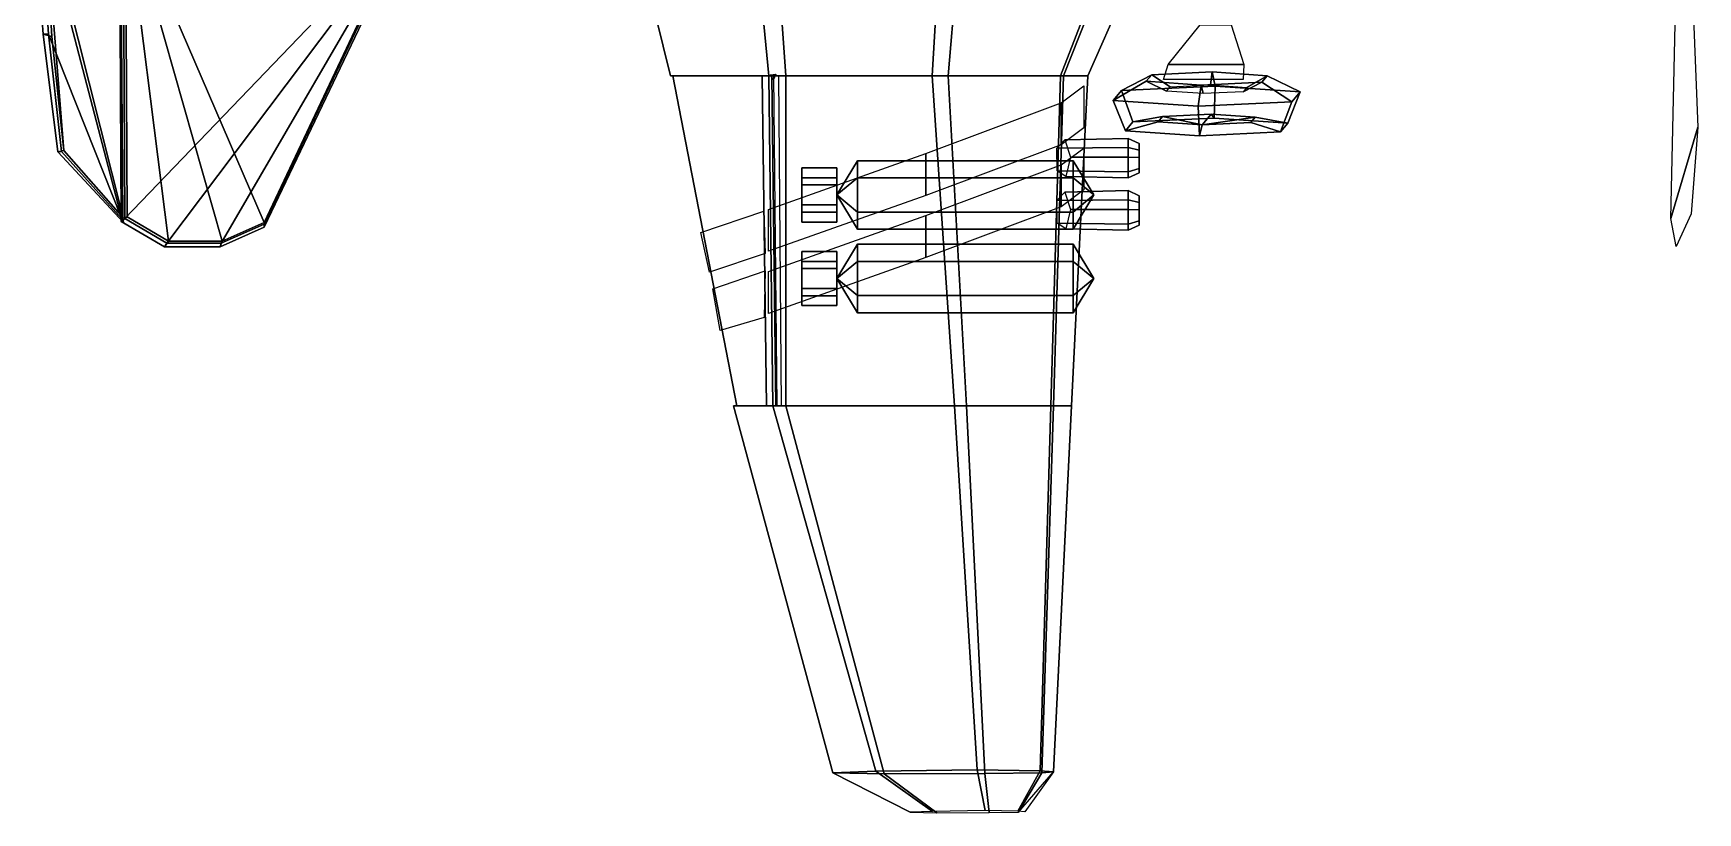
# Model space of a CAD drawing. Header units: metres. Extents: x -45 to 47, y -51 to 51.
# Drawn here: x -44.6 to 45, y -51.5 to -9.5 of the extents above; entities that cross this region are included whole.
import ezdxf

# ---------------------------------------------------------------- set-up
doc = ezdxf.new("R2010")
doc.units = ezdxf.units.M

msp = doc.modelspace()

# ---------------------------------------------------------------- linework, layer by layer
at = {"layer": 'AileG1', "color": 10}
for points in [[(-5.013621, -11.779308, 19.478708), (-10.320623, -11.779308, 17.741478), (-11.892553, -5.384531, 17.576488), (-5.55077, -6.197126, 19.590315)], [(-10.320623, -11.779308, 17.741478), (-4.099288, -11.779308, 16.583319), (-4.490862, -6.197126, 16.233942), (-11.892553, -5.384531, 17.576488)], [(3.783815, -11.779308, 20.97212), (-5.013621, -11.779308, 19.478708), (-5.55077, -6.197126, 19.590315), (4.059062, -6.921397, 21.321499)], [(-4.099288, -11.779308, 16.583319), (4.637191, -11.779308, 16.918577), (5.048308, -6.921397, 16.622572), (-4.490862, -6.197126, 16.233942)], [(10.687027, -11.779308, 20.027308), (3.783815, -11.779308, 20.97212), (4.059062, -6.921397, 21.321499), (12.379338, -7.416021, 20.226261)], [(4.637191, -11.779308, 16.918577), (10.854654, -11.779308, 17.604326), (12.573654, -7.416021, 17.417505), (5.048308, -6.921397, 16.622572)], [(12.149958, -11.779308, 18.747242), (10.687027, -11.779308, 20.027308), (12.379338, -7.416021, 20.226261), (14.075192, -7.416021, 18.742393)], [(10.854654, -11.779308, 17.604326), (12.149958, -11.779308, 18.747242), (14.075192, -7.416021, 18.742393), (12.573654, -7.416021, 17.417505)], [(-5.013621, -11.779308, 19.478708), (-4.099288, -11.779308, 16.583319), (-10.320623, -11.779308, 17.741478)], [(-4.108766, -29.550426, 17.126698), (-4.099288, -11.779308, 16.583319), (-5.013621, -11.779308, 19.478708), (-4.796693, -29.550426, 19.30513)], [(4.981026, -29.550426, 20.428745), (-4.796693, -29.550426, 19.30513), (-5.013621, -11.779308, 19.478708), (3.783815, -11.779308, 20.97212)], [(-4.108766, -29.550426, 17.126698), (5.623089, -29.550426, 17.378937), (4.637191, -11.779308, 16.918577), (-4.099288, -11.779308, 16.583319)], [(10.17487, -29.550426, 19.717886), (4.981026, -29.550426, 20.428745), (3.783815, -11.779308, 20.97212), (10.687027, -11.779308, 20.027308)], [(5.623089, -29.550426, 17.378937), (10.300992, -29.550426, 17.89488), (10.854654, -11.779308, 17.604326), (4.637191, -11.779308, 16.918577)], [(11.275554, -29.550426, 18.754787), (10.17487, -29.550426, 19.717886), (10.687027, -11.779308, 20.027308), (12.149958, -11.779308, 18.747242)], [(10.300992, -29.550426, 17.89488), (11.275554, -29.550426, 18.754787), (12.149958, -11.779308, 18.747242), (10.854654, -11.779308, 17.604326)], [(11.947485, -12.327927, 18.608671), (11.947485, -14.583926, 18.608671), (10.721986, -15.495679, 19.991262), (10.721986, -13.239679, 19.991262)], [(10.721986, -13.239679, 19.991262), (10.721986, -15.495679, 19.991262), (3.432144, -18.222736, 20.853498), (3.432144, -15.966738, 20.853498)], [(3.432144, -15.966738, 20.853498), (3.432144, -18.222736, 20.853498), (-5.041733, -21.231123, 19.590315), (-5.041733, -18.975122, 19.590315)], [(11.947485, -15.669927, 18.608671), (11.947485, -17.925926, 18.608671), (10.721986, -18.837677, 19.991262), (10.721986, -16.58168, 19.991262)], [(10.721986, -16.58168, 19.991262), (10.721986, -18.837677, 19.991262), (3.432144, -21.564735, 20.802498), (3.432144, -19.308739, 20.802498)], [(3.432144, -19.308739, 20.802498), (3.432144, -21.564735, 20.802498), (-5.041733, -24.573122, 19.590315), (-5.041733, -22.317122, 19.590315)], [(-4.796693, -29.550426, 19.30513), (-6.920103, -29.550426, 17.99807), (-4.108766, -29.550426, 17.126698)]]:
    msp.add_3dface(points, dxfattribs=at)
at = {"layer": 'AileG2', "color": 7}
for points in [[(0.747357, -49.220318, 21.069176), (-1.574177, -49.303989, 20.219563), (-6.920103, -29.550426, 17.99807), (-4.796693, -29.550426, 19.30513)], [(-1.574177, -49.303989, 20.219563), (1.196686, -49.359783, 19.653151), (-4.108766, -29.550426, 17.126698), (-6.920103, -29.550426, 17.99807)], [(6.199217, -49.148384, 21.799545), (0.747357, -49.220318, 21.069176), (-4.796693, -29.550426, 19.30513), (4.981026, -29.550426, 20.428745)], [(1.196686, -49.359783, 19.653151), (6.61859, -49.343632, 19.81711), (5.623089, -29.550426, 17.378937), (-4.108766, -29.550426, 17.126698)], [(9.591655, -49.19389, 21.337469), (6.199217, -49.148384, 21.799545), (4.981026, -29.550426, 20.428745), (10.17487, -29.550426, 19.717886)], [(6.61859, -49.343632, 19.81711), (9.674031, -49.310608, 20.152483), (10.300992, -29.550426, 17.89488), (5.623089, -29.550426, 17.378937)], [(10.310581, -49.255543, 20.711443), (9.591655, -49.19389, 21.337469), (10.17487, -29.550426, 19.717886), (11.275554, -29.550426, 18.754787)], [(9.674031, -49.310608, 20.152483), (10.310581, -49.255543, 20.711443), (11.275554, -29.550426, 18.754787), (10.300992, -29.550426, 17.89488)], [(3.794827, -51.381306, 20.941425), (2.589069, -51.424767, 20.931919), (-1.574177, -49.303989, 20.219563), (0.747357, -49.220318, 21.069176)], [(6.626415, -51.343948, 20.949589), (3.794827, -51.381306, 20.941425), (0.747357, -49.220318, 21.069176), (6.199217, -49.148384, 21.799545)], [(8.388377, -51.367584, 20.944422), (6.626415, -51.343948, 20.949589), (6.199217, -49.148384, 21.799545), (9.591655, -49.19389, 21.337469)], [(8.761773, -51.399612, 20.937424), (8.388377, -51.367584, 20.944422), (9.591655, -49.19389, 21.337469), (10.310581, -49.255543, 20.711443)], [(8.43116, -51.4282, 20.931173), (10.310581, -49.255543, 20.711443), (9.674031, -49.310608, 20.152483)], [(2.589069, -51.424767, 20.931919), (4.028199, -51.453747, 20.925589), (1.196686, -49.359783, 19.653151), (-1.574177, -49.303989, 20.219563)], [(4.028199, -51.453747, 20.925589), (6.844227, -51.445354, 20.927422), (6.61859, -49.343632, 19.81711), (1.196686, -49.359783, 19.653151)], [(6.844227, -51.445354, 20.927422), (8.43116, -51.4282, 20.931173), (9.674031, -49.310608, 20.152483), (6.61859, -49.343632, 19.81711)]]:
    msp.add_3dface(points, dxfattribs=at)
at = {"layer": 'B2', "color": 18}
for points in [[(-0.242679, -17.275864, 13.51796), (-0.242679, -16.354511, 15.113787), (-1.360518, -18.197214, 15.113787)], [(-0.242679, -16.354511, 15.113787), (-0.242679, -17.275862, 16.709614), (-1.360518, -18.197214, 15.113787)], [(11.363154, -17.275864, 13.517961), (11.363154, -16.354511, 15.113789), (-0.242679, -16.354511, 15.113787), (-0.242679, -17.275864, 13.51796)], [(11.363154, -16.354511, 15.113789), (11.363154, -17.275862, 16.709614), (-0.242679, -17.275862, 16.709614), (-0.242679, -16.354511, 15.113787)], [(12.480993, -18.197214, 15.113789), (12.480993, -18.197214, 15.113789), (11.363154, -16.354511, 15.113789), (11.363154, -17.275864, 13.517961)], [(12.480993, -18.197214, 15.113789), (12.480993, -18.197214, 15.113789), (11.363154, -17.275862, 16.709614), (11.363154, -16.354511, 15.113789)], [(-0.242679, -17.275862, 16.709614), (-0.242679, -19.118567, 16.709614), (-1.360518, -18.197214, 15.113787)], [(-0.242679, -19.118567, 13.517961), (-0.242679, -17.275864, 13.51796), (-1.360518, -18.197214, 15.113787)], [(11.363154, -17.275862, 16.709614), (11.363154, -19.118567, 16.709616), (-0.242679, -19.118567, 16.709614), (-0.242679, -17.275862, 16.709614)], [(11.363154, -19.118567, 13.517962), (11.363154, -17.275864, 13.517961), (-0.242679, -17.275864, 13.51796), (-0.242679, -19.118567, 13.517961)], [(12.480993, -18.197214, 15.113789), (12.480993, -18.197214, 15.113789), (11.363154, -19.118567, 16.709616), (11.363154, -17.275862, 16.709614)], [(12.480993, -18.197214, 15.113789), (12.480993, -18.197214, 15.113789), (11.363154, -17.275864, 13.517961), (11.363154, -19.118567, 13.517962)], [(-0.242679, -20.039917, 15.113787), (-0.242679, -19.118567, 13.517961), (-1.360518, -18.197214, 15.113787)], [(-0.242679, -19.118567, 16.709614), (-0.242679, -20.039917, 15.113787), (-1.360518, -18.197214, 15.113787)], [(12.480993, -18.197214, 15.113789), (12.480993, -18.197214, 15.113789), (11.363154, -19.118567, 13.517962), (11.363154, -20.039917, 15.113789)], [(12.480993, -18.197214, 15.113789), (12.480993, -18.197214, 15.113789), (11.363154, -20.039917, 15.113789), (11.363154, -19.118567, 16.709616)], [(11.363154, -20.039917, 15.113789), (11.363154, -19.118567, 13.517962), (-0.242679, -19.118567, 13.517961), (-0.242679, -20.039917, 15.113787)], [(11.363154, -19.118567, 16.709616), (11.363154, -20.039917, 15.113789), (-0.242679, -20.039917, 15.113787), (-0.242679, -19.118567, 16.709614)]]:
    msp.add_3dface(points, dxfattribs=at)
at = {"layer": 'B2L', "color": 19}
for points in [[(-1.360518, -17.659674, 16.489656), (-3.239008, -17.659674, 16.489656), (-3.239008, -16.736906, 15.336198), (-1.360518, -16.736906, 15.336198)], [(-1.360518, -16.736906, 15.336198), (-3.239008, -16.736906, 15.336198), (-3.239008, -17.274448, 13.960328), (-1.360518, -17.274448, 13.960328)], [(-1.360518, -17.274448, 13.960328), (-3.239008, -17.274448, 13.960328), (-3.239008, -18.734756, 13.737918), (-1.360518, -18.734756, 13.737918)], [(-1.360518, -19.119982, 16.267246), (-3.239008, -19.119982, 16.267246), (-3.239008, -17.659674, 16.489656), (-1.360518, -17.659674, 16.489656)], [(-1.360518, -18.734756, 13.737918), (-3.239008, -18.734756, 13.737918), (-3.239008, -19.657522, 14.891376), (-1.360518, -19.657522, 14.891376)], [(-1.360518, -19.657522, 14.891376), (-3.239008, -19.657522, 14.891376), (-3.239008, -19.119982, 16.267246), (-1.360518, -19.119982, 16.267246)]]:
    msp.add_3dface(points, dxfattribs=at)
at = {"layer": 'B3', "color": 16}
for points in [[(-0.242679, -21.775866, 13.51796), (-0.242679, -20.854513, 15.113787), (-1.360518, -22.697216, 15.113787)], [(-0.242679, -20.854513, 15.113787), (-0.242679, -21.775866, 16.709614), (-1.360518, -22.697216, 15.113787)], [(11.363154, -21.775866, 13.517961), (11.363154, -20.854513, 15.113789), (-0.242679, -20.854513, 15.113787), (-0.242679, -21.775866, 13.51796)], [(11.363154, -20.854513, 15.113789), (11.363154, -21.775866, 16.709614), (-0.242679, -21.775866, 16.709614), (-0.242679, -20.854513, 15.113787)], [(12.480993, -22.697216, 15.113789), (12.480993, -22.697216, 15.113789), (11.363154, -20.854513, 15.113789), (11.363154, -21.775866, 13.517961)], [(12.480993, -22.697216, 15.113789), (12.480993, -22.697216, 15.113789), (11.363154, -21.775866, 16.709614), (11.363154, -20.854513, 15.113789)], [(-0.242679, -23.618567, 13.517961), (-0.242679, -21.775866, 13.51796), (-1.360518, -22.697216, 15.113787)], [(-0.242679, -21.775866, 16.709614), (-0.242679, -23.618567, 16.709614), (-1.360518, -22.697216, 15.113787)], [(11.363154, -23.618567, 13.517962), (11.363154, -21.775866, 13.517961), (-0.242679, -21.775866, 13.51796), (-0.242679, -23.618567, 13.517961)], [(11.363154, -21.775866, 16.709614), (11.363154, -23.618567, 16.709616), (-0.242679, -23.618567, 16.709614), (-0.242679, -21.775866, 16.709614)], [(12.480993, -22.697216, 15.113789), (12.480993, -22.697216, 15.113789), (11.363154, -21.775866, 13.517961), (11.363154, -23.618567, 13.517962)], [(12.480993, -22.697216, 15.113789), (12.480993, -22.697216, 15.113789), (11.363154, -23.618567, 16.709616), (11.363154, -21.775866, 16.709614)], [(-0.242679, -24.539917, 15.113787), (-0.242679, -23.618567, 13.517961), (-1.360518, -22.697216, 15.113787)], [(-0.242679, -23.618567, 16.709614), (-0.242679, -24.539917, 15.113787), (-1.360518, -22.697216, 15.113787)], [(12.480993, -22.697216, 15.113789), (12.480993, -22.697216, 15.113789), (11.363154, -23.618567, 13.517962), (11.363154, -24.539917, 15.113789)], [(12.480993, -22.697216, 15.113789), (12.480993, -22.697216, 15.113789), (11.363154, -24.539917, 15.113789), (11.363154, -23.618567, 16.709616)], [(11.363154, -24.539917, 15.113789), (11.363154, -23.618567, 13.517962), (-0.242679, -23.618567, 13.517961), (-0.242679, -24.539917, 15.113787)], [(11.363154, -23.618567, 16.709616), (11.363154, -24.539917, 15.113789), (-0.242679, -24.539917, 15.113787), (-0.242679, -23.618567, 16.709614)]]:
    msp.add_3dface(points, dxfattribs=at)
at = {"layer": 'B3L', "color": 17}
for points in [[(-1.360518, -22.159674, 16.489656), (-3.239008, -22.159674, 16.489656), (-3.239008, -21.23691, 15.336198), (-1.360518, -21.23691, 15.336198)], [(-1.360518, -21.23691, 15.336198), (-3.239008, -21.23691, 15.336198), (-3.239008, -21.77445, 13.960328), (-1.360518, -21.77445, 13.960328)], [(-1.360518, -21.77445, 13.960328), (-3.239008, -21.77445, 13.960328), (-3.239008, -23.234756, 13.737918), (-1.360518, -23.234756, 13.737918)], [(-1.360518, -23.619984, 16.267246), (-3.239008, -23.619984, 16.267246), (-3.239008, -22.159674, 16.489656), (-1.360518, -22.159674, 16.489656)], [(-1.360518, -23.234756, 13.737918), (-3.239008, -23.234756, 13.737918), (-3.239008, -24.157526, 14.891376), (-1.360518, -24.157526, 14.891376)], [(-1.360518, -24.157526, 14.891376), (-3.239008, -24.157526, 14.891376), (-3.239008, -23.619984, 16.267246), (-1.360518, -23.619984, 16.267246)]]:
    msp.add_3dface(points, dxfattribs=at)
at = {"layer": 'Canon3', "color": 27}
for points in [[(14.321868, -15.15064, 19.267462), (14.321868, -15.643963, 20.088358), (10.48129, -15.683967, 19.990528), (10.919379, -15.225188, 19.285231)], [(14.321868, -16.161579, 18.698931), (14.321868, -15.15064, 19.267462), (10.919379, -15.225188, 19.285231), (11.222785, -16.165327, 18.796761)], [(14.926703, -15.425358, 19.300024), (14.926703, -15.791372, 19.909075), (14.321868, -15.643963, 20.088358), (14.321868, -15.15064, 19.267462)], [(14.926703, -16.175404, 18.878212), (14.926703, -15.425358, 19.300024), (14.321868, -15.15064, 19.267462), (14.321868, -16.161579, 18.698931)], [(14.321868, -15.643963, 20.088358), (14.321868, -16.959799, 20.027172), (10.513938, -16.90765, 19.93796), (10.48129, -15.683967, 19.990528)], [(14.926703, -15.791372, 19.909075), (14.926703, -16.76763, 19.863682), (14.321868, -16.959799, 20.027172), (14.321868, -15.643963, 20.088358)], [(14.926703, -16.175404, 18.878212), (14.926703, -15.791372, 19.909075), (14.926703, -15.425358, 19.300024)], [(14.926703, -16.175404, 18.878212), (14.926703, -16.76763, 19.863682), (14.926703, -15.791372, 19.909075)], [(14.321868, -16.959799, 20.027172), (14.321868, -17.279694, 19.168457), (10.97221, -17.205145, 19.200167), (10.513938, -16.90765, 19.93796)], [(14.321868, -17.279694, 19.168457), (14.321868, -16.161579, 18.698931), (11.222785, -16.165327, 18.796761), (10.97221, -17.205145, 19.200167)], [(14.926703, -17.00498, 19.226574), (14.926703, -16.175404, 18.878212), (14.321868, -16.161579, 18.698931), (14.321868, -17.279694, 19.168457)], [(14.926703, -16.76763, 19.863682), (14.926703, -17.00498, 19.226574), (14.321868, -17.279694, 19.168457), (14.321868, -16.959799, 20.027172)], [(14.926703, -16.175404, 18.878212), (14.926703, -17.00498, 19.226574), (14.926703, -16.76763, 19.863682)]]:
    msp.add_3dface(points, dxfattribs=at)
at = {"layer": 'Canon4', "color": 26}
for points in [[(14.321868, -17.966005, 19.267462), (14.321868, -18.459335, 20.088358), (10.48129, -18.499338, 19.990528), (10.919379, -18.04056, 19.285231)], [(14.321868, -18.459335, 20.088358), (14.321868, -19.775169, 20.027172), (10.513938, -19.723022, 19.93796), (10.48129, -18.499338, 19.990528)], [(14.321868, -18.976946, 18.698931), (14.321868, -17.966005, 19.267462), (10.919379, -18.04056, 19.285231), (11.222785, -18.980694, 18.796761)], [(14.926703, -18.24073, 19.300024), (14.926703, -18.606741, 19.909075), (14.321868, -18.459335, 20.088358), (14.321868, -17.966005, 19.267462)], [(14.926703, -18.990774, 18.878212), (14.926703, -18.24073, 19.300024), (14.321868, -17.966005, 19.267462), (14.321868, -18.976946, 18.698931)], [(14.926703, -18.606741, 19.909075), (14.926703, -19.583, 19.863682), (14.321868, -19.775169, 20.027172), (14.321868, -18.459335, 20.088358)], [(14.926703, -18.990774, 18.878212), (14.926703, -18.606741, 19.909075), (14.926703, -18.24073, 19.300024)], [(14.926703, -18.990774, 18.878212), (14.926703, -19.583, 19.863682), (14.926703, -18.606741, 19.909075)], [(14.321868, -20.095064, 19.168457), (14.321868, -18.976946, 18.698931), (11.222785, -18.980694, 18.796761), (10.97221, -20.020517, 19.200167)], [(14.926703, -19.820351, 19.226574), (14.926703, -18.990774, 18.878212), (14.321868, -18.976946, 18.698931), (14.321868, -20.095064, 19.168457)], [(14.926703, -19.583, 19.863682), (14.926703, -19.820351, 19.226574), (14.321868, -20.095064, 19.168457), (14.321868, -19.775169, 20.027172)], [(14.926703, -18.990774, 18.878212), (14.926703, -19.820351, 19.226574), (14.926703, -19.583, 19.863682)], [(14.321868, -19.775169, 20.027172), (14.321868, -20.095064, 19.168457), (10.97221, -20.020517, 19.200167), (10.513938, -19.723022, 19.93796)]]:
    msp.add_3dface(points, dxfattribs=at)
at = {"layer": 'CharnInclinG', "color": 36}
msp.add_3dface([(-4.639822, -11.693347, 18.436466), (-4.766309, -11.973624, 18.436466), (-4.945792, -11.723948, 18.436466)], dxfattribs=at)
at = {"layer": 'Hel1', "color": 42}
for points in [[(43.562607, -19.462927, 12.010579), (43.839775, -6.58251, 19.812229), (44.644238, -5.503516, 18.197407), (45.002525, -14.54083, 11.118558)], [(43.839775, -20.972174, 10.197364), (43.562607, -19.462927, 12.010579), (45.002525, -14.54083, 11.118558), (44.644238, -19.216021, 9.035002)]]:
    msp.add_3dface(points, dxfattribs=at)
at = {"layer": 'InclinG', "color": 9}
for points in [[(-6.74087, -29.550426, 18.045282), (-10.189505, -11.779308, 17.729862), (-5.384589, -11.779308, 19.302057), (-5.151009, -29.550426, 19.052197)], [(-4.63872, -29.550426, 17.303347), (-4.854635, -11.779308, 16.775946), (-10.189505, -11.779308, 17.729862), (-6.74087, -29.550426, 18.045282)], [(-5.151009, -29.550426, 19.052197), (-5.384589, -11.779308, 19.302057), (-4.766309, -11.779308, 18.436466), (-4.585724, -29.550426, 18.433916)], [(-4.338413, -29.550426, 18.027618), (-4.483666, -11.779308, 17.570875), (-4.854635, -11.779308, 16.775946), (-4.63872, -29.550426, 17.303347)], [(-8.219734, -22.352121, 17.944313), (-8.687734, -20.216122, 17.944313), (-5.291734, -19.076122, 19.590315), (-5.226733, -21.353123, 19.590315)], [(-7.648734, -25.489122, 17.944313), (-8.043734, -23.259121, 17.944313), (-5.215734, -22.283123, 19.590315), (-5.265733, -24.799122, 19.590315)]]:
    msp.add_3dface(points, dxfattribs=at)
at = {"layer": 'PiedRoues', "color": 39}
for points in [[(19.869354, -9.030746, 9.75855), (20.558298, -11.171947, 1.594958), (16.47765, -11.171947, 1.700949), (18.208832, -9.030746, 9.75855)], [(20.558298, -11.171947, 1.594958), (20.522964, -11.979012, -1.732155), (16.230335, -11.979012, -1.590834), (16.47765, -11.171947, 1.700949)]]:
    msp.add_3dface(points, dxfattribs=at)
at = {"layer": 'ProfG', "color": 1}
for points in [[(-44.053017, -2.524091, 19.212511), (-44.631664, -2.338119, 19.565813), (-44.093494, -9.537593, 19.565813), (-43.624146, -9.660805, 19.212511)], [(-44.631664, -2.338119, 19.565813), (-44.285885, -2.561666, 19.848457), (-43.813042, -9.543941, 19.848457), (-44.093494, -9.537593, 19.565813)], [(-39.859409, -19.484455, 19.848457), (-44.285885, -2.561666, 19.848457), (-39.891109, -2.239617, 19.848457)], [(-39.859409, -19.484455, 19.848457), (-43.813042, -9.543941, 19.848457), (-44.285885, -2.561666, 19.848457)], [(-44.053017, -2.524091, 19.212511), (-39.797184, -19.429625, 19.212511), (-39.925728, -2.241449, 19.212511)], [(-44.053017, -2.524091, 19.212511), (-43.624146, -9.660805, 19.212511), (-42.993458, -15.808272, 19.212511)], [(-44.053017, -2.524091, 19.212511), (-42.993458, -15.808272, 19.212511), (-39.797184, -19.429625, 19.212511)], [(-43.624146, -9.660805, 19.212511), (-44.093494, -9.537593, 19.565813), (-43.302067, -15.880025, 19.565813), (-42.993458, -15.808272, 19.212511)], [(-44.093494, -9.537593, 19.565813), (-43.813042, -9.543941, 19.848457), (-43.117661, -15.854483, 19.848457), (-43.302067, -15.880025, 19.565813)], [(-39.859409, -19.484455, 19.848457), (-43.117661, -15.854483, 19.848457), (-43.813042, -9.543941, 19.848457)], [(-42.993458, -15.808272, 19.212511), (-43.302067, -15.880025, 19.565813), (-39.760952, -19.691517, 19.565813), (-39.797184, -19.429625, 19.212511)], [(-43.302067, -15.880025, 19.565813), (-43.117661, -15.854483, 19.848457), (-39.859409, -19.484455, 19.848457), (-39.760952, -19.691517, 19.565813)]]:
    msp.add_3dface(points, dxfattribs=at)
at = {"layer": 'RoueG', "color": 46}
for points in [[(18.855066, -11.577867, 3.898701), (19.01639, -12.33729, 5.947209), (13.980075, -12.570684, 3.577502), (15.600472, -11.728692, 2.367334)], [(18.755863, -12.272439, 2.753369), (18.855066, -11.577867, 3.898701), (15.600472, -11.728692, 2.367334), (16.596937, -12.37249, 1.737542)], [(20.719313, -12.405676, 1.400601), (21.814987, -11.778721, 1.859393), (18.855066, -11.577867, 3.898701), (18.755863, -12.272439, 2.753369)], [(21.814987, -11.778721, 1.859393), (23.596697, -12.648099, 2.791491), (19.01639, -12.33729, 5.947209), (18.855066, -11.577867, 3.898701)], [(15.600472, -11.728692, 2.367334), (13.980075, -12.570684, 3.577502), (13.524076, -13.114888, -1.947922), (15.30579, -12.080372, -1.203341)], [(15.30579, -12.080372, -1.203341), (13.524076, -13.114888, -1.947922), (18.104387, -13.425697, -5.103641), (18.265709, -12.281226, -3.242651)], [(19.01639, -12.33729, 5.947209), (18.956161, -14.062549, 5.380279), (14.585023, -14.265117, 3.323553), (13.980075, -12.570684, 3.577502)], [(16.596937, -12.37249, 1.737542), (15.600472, -11.728692, 2.367334), (15.30579, -12.080372, -1.203341), (16.401461, -12.605774, -0.631053)], [(16.401461, -12.605774, -0.631053), (15.30579, -12.080372, -1.203341), (18.265709, -12.281226, -3.242651), (18.364914, -12.739011, -1.983822)], [(18.265709, -12.281226, -3.242651), (18.104387, -13.425697, -5.103641), (23.140697, -13.192305, -2.733932), (21.520306, -12.130399, -1.711281)], [(18.364914, -12.739011, -1.983822), (18.265709, -12.281226, -3.242651), (21.520306, -12.130399, -1.711281), (20.523842, -12.638961, -0.967993)], [(23.596697, -12.648099, 2.791491), (22.931524, -14.332309, 2.641354), (18.956161, -14.062549, 5.380279), (19.01639, -12.33729, 5.947209)], [(20.523842, -12.638961, -0.967993), (21.520306, -12.130399, -1.711281), (21.814987, -11.778721, 1.859393), (20.719313, -12.405676, 1.400601)], [(21.520306, -12.130399, -1.711281), (23.140697, -13.192305, -2.733932), (23.596697, -12.648099, 2.791491), (21.814987, -11.778721, 1.859393)], [(13.980075, -12.570684, 3.577502), (14.585023, -14.265117, 3.323553), (14.189252, -14.737449, -1.472099), (13.524076, -13.114888, -1.947922)], [(13.524076, -13.114888, -1.947922), (14.189252, -14.737449, -1.472099), (18.164614, -15.007206, -4.211024), (18.104387, -13.425697, -5.103641)], [(18.104387, -13.425697, -5.103641), (18.164614, -15.007206, -4.211024), (22.535755, -14.804637, -2.154297), (23.140697, -13.192305, -2.733932)], [(23.140697, -13.192305, -2.733932), (22.535755, -14.804637, -2.154297), (22.931524, -14.332309, 2.641354), (23.596697, -12.648099, 2.791491)], [(14.585023, -14.265117, 3.323553), (16.183813, -13.972786, 2.182551), (15.947206, -14.255157, -0.684414), (14.189252, -14.737449, -1.472099)], [(14.189252, -14.737449, -1.472099), (15.947206, -14.255157, -0.684414), (18.323782, -14.41643, -2.321816), (18.164614, -15.007206, -4.211024)], [(18.956161, -14.062549, 5.380279), (18.796991, -13.851685, 3.412115), (16.183813, -13.972786, 2.182551), (14.585023, -14.265117, 3.323553)], [(18.323782, -14.41643, -2.321816), (15.947206, -14.255157, -0.684414), (16.183813, -13.972786, 2.182551)], [(18.323782, -14.41643, -2.321816), (16.183813, -13.972786, 2.182551), (18.796991, -13.851685, 3.412115)], [(18.164614, -15.007206, -4.211024), (18.323782, -14.41643, -2.321816), (20.936964, -14.295327, -1.09225), (22.535755, -14.804637, -2.154297)], [(18.323782, -14.41643, -2.321816), (18.796991, -13.851685, 3.412115), (21.173569, -14.012955, 1.774715)], [(18.323782, -14.41643, -2.321816), (21.173569, -14.012955, 1.774715), (20.936964, -14.295327, -1.09225)], [(22.931524, -14.332309, 2.641354), (21.173569, -14.012955, 1.774715), (18.796991, -13.851685, 3.412115), (18.956161, -14.062549, 5.380279)], [(22.535755, -14.804637, -2.154297), (20.936964, -14.295327, -1.09225), (21.173569, -14.012955, 1.774715), (22.931524, -14.332309, 2.641354)]]:
    msp.add_3dface(points, dxfattribs=at)
at = {"layer": 'StabG', "color": 2}
for points in [[(-39.987026, -2.065181, 19.548147), (-39.894855, -19.619713, 19.548147), (-39.573814, -19.376627, 19.212511), (-39.662136, -2.365104, 19.212511)], [(-39.785374, -2.251339, 19.79546), (-39.69558, -19.468838, 19.79546), (-39.894855, -19.619713, 19.548147), (-39.987026, -2.065181, 19.548147)], [(-24.5942, -3.72377, 19.79546), (-39.69558, -19.468838, 19.79546), (-39.785374, -2.251339, 19.79546)], [(-39.662136, -2.365104, 19.212511), (-39.573814, -19.376627, 19.212511), (-37.348, -20.683849, 19.212511)], [(-39.662136, -2.365104, 19.212511), (-37.348, -20.683849, 19.212511), (-34.468586, -20.683849, 19.212511)], [(-39.662136, -2.365104, 19.212511), (-34.468586, -20.683849, 19.212511), (-32.189785, -19.676939, 19.212511)], [(-39.662136, -2.365104, 19.212511), (-32.189785, -19.676939, 19.212511), (-24.717436, -3.813646, 19.212511)], [(-32.189785, -19.933079, 19.548147), (-24.392548, -3.576703, 19.548147), (-24.717436, -3.813646, 19.212511), (-32.189785, -19.676939, 19.212511)], [(-32.189785, -19.774097, 19.79546), (-24.5942, -3.72377, 19.79546), (-24.392548, -3.576703, 19.548147), (-32.189785, -19.933079, 19.548147)], [(-24.5942, -3.72377, 19.79546), (-37.433075, -20.797613, 19.79546), (-39.69558, -19.468838, 19.79546)], [(-24.5942, -3.72377, 19.79546), (-34.506172, -20.797613, 19.79546), (-37.433075, -20.797613, 19.79546)], [(-24.5942, -3.72377, 19.79546), (-32.189785, -19.774097, 19.79546), (-34.506172, -20.797613, 19.79546)], [(-39.894855, -19.619713, 19.548147), (-37.572277, -20.983772, 19.548147), (-37.348, -20.683849, 19.212511), (-39.573814, -19.376627, 19.212511)], [(-39.69558, -19.468838, 19.79546), (-37.433075, -20.797613, 19.79546), (-37.572277, -20.983772, 19.548147), (-39.894855, -19.619713, 19.548147)], [(-34.567665, -20.983772, 19.548147), (-32.189785, -19.933079, 19.548147), (-32.189785, -19.676939, 19.212511), (-34.468586, -20.683849, 19.212511)], [(-34.506172, -20.797613, 19.79546), (-32.189785, -19.774097, 19.79546), (-32.189785, -19.933079, 19.548147), (-34.567665, -20.983772, 19.548147)], [(-37.572277, -20.983772, 19.548147), (-34.567665, -20.983772, 19.548147), (-34.468586, -20.683849, 19.212511), (-37.348, -20.683849, 19.212511)], [(-37.433075, -20.797613, 19.79546), (-34.506172, -20.797613, 19.79546), (-34.567665, -20.983772, 19.548147), (-37.572277, -20.983772, 19.548147)]]:
    msp.add_3dface(points, dxfattribs=at)

doc.saveas('drawing.dxf')
